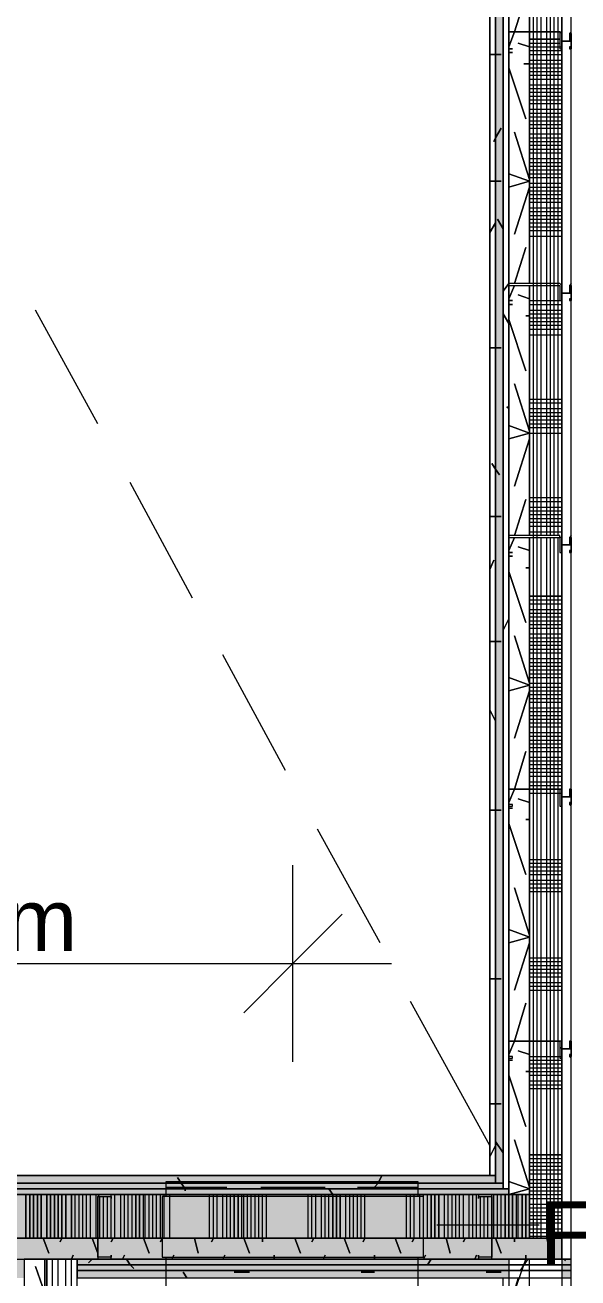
# Model space of a CAD drawing. Header units: metres. Extents: x -2 to 237, y -8 to 52.
# Drawn here: x 33.686 to 35.024, y 25.489 to 28.521 of the extents above; entities that cross this region are included whole.
import ezdxf

# ---------------------------------------------------------------- set-up
doc = ezdxf.new("R2010")
doc.units = ezdxf.units.M
doc.layers.add('HVAC - Ductos', color=5, linetype='Continuous', lineweight=0)
doc.layers.add('PDF3_Text', color=7, linetype='Continuous', lineweight=0)
doc.layers.add('PDF3_Geometry', color=7, linetype='Continuous', lineweight=0, true_color=0xaaaaaa)
doc.layers.add('PDF3_Solid Fills', color=7, linetype='Continuous', lineweight=0, true_color=0xffffff)
doc.styles.add('PDF Helvetica', font='')
doc.styles.get('PDF Helvetica').set_extended_font_data('Helvetica')

msp = doc.modelspace()

# ---------------------------------------------------------------- hatches: boundary and pattern name
at = {"layer": 'PDF3_Solid Fills', "lineweight": 0, "transparency": 33554559}
msp.add_hatch(color=256, dxfattribs=at).paths.add_polyline_path([(34.8339, 33.9408), (34.8247, 33.9362), (34.8247, 25.7182), (34.843, 25.7182), (34.843, 33.9545), (34.8247, 33.9545), (34.8247, 33.9408)])
h = msp.add_hatch(color=256, dxfattribs=at)
h.paths.add_polyline_path([(32.3817, 25.7044), (32.3817, 25.7182), (31.6118, 25.7182), (31.6118, 25.7044)])
h.paths.add_polyline_path([(32.9134, 25.7182), (32.9134, 25.7044), (34.843, 25.7044), (34.843, 25.7182)])
h = msp.add_hatch(color=256, dxfattribs=at)
h.paths.add_polyline_path([(32.3817, 25.7044), (32.3817, 25.7182), (31.6118, 25.7182), (31.6118, 25.7044)])
h.paths.add_polyline_path([(32.9134, 25.7182), (32.9134, 25.7044), (34.843, 25.7044), (34.843, 25.7182)])
h = msp.add_hatch(color=256, dxfattribs=at)
h.paths.add_polyline_path([(32.3817, 25.7182), (32.3817, 25.7366), (31.6301, 25.7366), (31.6301, 25.7182)])
h.paths.add_polyline_path([(32.9134, 25.7366), (32.9134, 25.7182), (34.8247, 25.7182), (34.8247, 25.7366)])
h = msp.add_hatch(color=256, dxfattribs=at)
h.paths.add_polyline_path([(32.3817, 25.7182), (32.3817, 25.7366), (31.6301, 25.7366), (31.6301, 25.7182)])
h.paths.add_polyline_path([(32.9134, 25.7366), (32.9134, 25.7182), (34.8247, 25.7182), (34.8247, 25.7366)])
h = msp.add_hatch(color=256, dxfattribs=at)
h.paths.add_polyline_path([(32.3817, 25.5853), (32.3817, 25.6907), (31.5842, 25.6907), (31.5842, 25.5853)])
h.paths.add_polyline_path([(32.9134, 25.5853), (34.9072, 25.5853), (34.9072, 25.6907), (32.9134, 25.6907)])
h = msp.add_hatch(color=256, dxfattribs=at)
h.paths.add_polyline_path([(32.3817, 25.5853), (32.3817, 25.6907), (31.5842, 25.6907), (31.5842, 25.5853)])
h.paths.add_polyline_path([(32.9134, 25.5853), (34.9072, 25.5853), (34.9072, 25.6907), (32.9134, 25.6907)])
h = msp.add_hatch(color=256, dxfattribs=at)
h.paths.add_polyline_path([(32.3817, 25.6907), (32.3817, 25.7044), (31.598, 25.7044), (31.598, 25.6907)])
h.paths.add_polyline_path([(32.9134, 25.7044), (32.9134, 25.6907), (34.8567, 25.6907), (34.8567, 25.7044)])
h = msp.add_hatch(color=256, dxfattribs=at)
h.paths.add_polyline_path([(32.3817, 25.6907), (32.3817, 25.7044), (31.598, 25.7044), (31.598, 25.6907)])
h.paths.add_polyline_path([(32.9134, 25.7044), (32.9134, 25.6907), (34.8567, 25.6907), (34.8567, 25.7044)])
h = msp.add_hatch(color=256, dxfattribs=at)
h.paths.add_polyline_path([(33.8667, 25.6907), (33.8942, 25.6861), (33.8942, 25.6907)])
h.paths.add_polyline_path([(33.8942, 25.5394), (33.8667, 25.5394), (33.8942, 25.5348)])
h = msp.add_hatch(color=256, dxfattribs=at)
h.paths.add_polyline_path([(34.8155, 25.6861), (34.8155, 25.6907), (34.7834, 25.6907)])
h.paths.add_polyline_path([(34.8155, 25.5348), (34.8155, 25.5394), (34.7834, 25.5394)])
h = msp.add_hatch(color=256, dxfattribs=at)
h.paths.add_polyline_path([(31.5343, 25.5349), (31.5796, 25.5394), (31.5842, 25.5394), (32.3731, 25.5349), (32.3817, 25.5349), (32.3817, 25.5853), (31.5338, 25.5853), (31.5338, 25.5349)])
h.paths.add_polyline_path([(32.9134, 25.5853), (32.9134, 25.5349), (34.9851, 25.5349), (34.9851, 25.5853)])
h = msp.add_hatch(color=256, dxfattribs=at)
h.paths.add_polyline_path([(32.3817, 25.5349), (32.3817, 25.5853), (31.5338, 25.5853), (31.5338, 25.5349)])
h.paths.add_polyline_path([(32.9134, 25.5853), (32.9134, 25.5349), (34.9851, 25.5349), (34.9851, 25.5853)])
h = msp.add_hatch(color=256, dxfattribs=at)
h.paths.add_polyline_path([(32.3817, 25.5211), (32.3817, 25.5348), (31.4926, 25.5348), (31.4926, 25.5211)])
h.paths.add_polyline_path([(34.9851, 25.5348), (34.9851, 25.5211), (35.008, 25.5211), (35.008, 25.5348)])
h.paths.add_polyline_path([(33.8118, 25.5348), (33.8118, 25.5211), (34.8567, 25.5211), (34.8567, 25.5348)])
h.paths.add_polyline_path([(32.9134, 25.5348), (32.9134, 25.5211), (33.6834, 25.5211), (33.6834, 25.5348)])
h = msp.add_hatch(color=256, dxfattribs=at)
h.paths.add_polyline_path([(32.3817, 25.5074), (32.3817, 25.5211), (31.4926, 25.5211), (31.4926, 25.5074)])
h.paths.add_polyline_path([(35.008, 25.5074), (35.008, 25.5211), (34.9851, 25.5211), (34.9851, 25.5074)])
h.paths.add_polyline_path([(34.8567, 25.5074), (34.8567, 25.5211), (33.8118, 25.5211), (33.8118, 25.5074)])
h.paths.add_polyline_path([(33.6834, 25.5074), (33.6834, 25.5211), (32.9134, 25.5211), (32.9134, 25.5074)])
h = msp.add_hatch(color=256, dxfattribs=at)
h.paths.add_polyline_path([(32.3817, 25.489), (32.3817, 25.5074), (31.4926, 25.5074), (31.4926, 25.489)])
h.paths.add_polyline_path([(34.9851, 25.5074), (34.9851, 25.489), (35.008, 25.489), (35.008, 25.5074)])
h.paths.add_polyline_path([(33.8118, 25.5074), (33.8118, 25.489), (34.8567, 25.489), (34.8567, 25.5074)])
h.paths.add_polyline_path([(32.9134, 25.5074), (32.9134, 25.489), (33.6834, 25.489), (33.6834, 25.5074)])

# ---------------------------------------------------------------- linework, layer by layer
at = {"layer": 'HVAC - Ductos', "lineweight": 0}
for points in [[(34.3343, 26.0116), (34.3343, 26.2498), (34.3343, 26.4882)], [(34.4534, 26.369), (34.3343, 26.2498), (34.2151, 26.1307)], [(32.4092, 26.2498), (34.5726, 26.2498)], [(34.6368, 25.6907), (34.0272, 25.6907), (34.0272, 25.7228), (34.6368, 25.7228), (34.6368, 25.6907), (34.6368, 25.6861), (34.0272, 25.6861), (34.0272, 25.6907)], [(34.0272, 25.709), (34.1739, 25.709)], [(34.2563, 25.709), (34.4121, 25.709)], [(34.4901, 25.709), (34.6368, 25.709)], [(34.6826, 25.6174), (34.9301, 25.6174)]]:
    msp.add_lwpolyline(points, dxfattribs=at)
for points in [[(34.018, 25.5394), (34.6505, 25.5394), (34.6505, 25.6861), (34.018, 25.6861)], [(34.6368, 25.5394), (34.6368, 25.3424), (34.0272, 25.3424), (34.0272, 25.5394)]]:
    msp.add_lwpolyline(points, close=True, dxfattribs=at)
at = {"layer": 'PDF3_Geometry', "lineweight": 0}
for points in [[(35.0264, 24.1736), (35.008, 24.1736), (35.008, 25.489), (35.008, 25.5348), (35.008, 25.7366), (35.008, 33.9362), (35.008, 34.0004), (35.008, 34.1379), (35.008, 34.1516), (35.008, 34.005), (35.0264, 34.005)], [(34.9072, 24.2698), (34.9072, 24.8794), (34.9072, 25.489), (34.9072, 25.5348), (34.9851, 25.5348), (35.008, 25.5348), (34.9851, 25.5348), (34.9851, 25.5853), (34.9851, 25.7366), (34.9851, 33.9362), (34.9851, 34.0371), (34.9851, 34.1379), (35.008, 34.1379), (34.9851, 34.1379), (31.4284, 34.1379), (31.4284, 34.0371), (31.4284, 33.9362), (31.4284, 25.5348)], [(34.8567, 33.9866), (34.8567, 25.6907), (34.9072, 25.6907), (34.9072, 26.062), (34.9072, 26.6716), (34.9072, 27.2812), (34.9072, 26.6716), (34.9072, 26.062), (34.9072, 25.5853), (34.9851, 25.5853), (34.9851, 34.0371)], [(33.4588, 25.5853), (32.9134, 25.5853), (32.9134, 25.6907), (34.8567, 25.6907), (34.9072, 25.6907), (34.8567, 25.6907), (34.8567, 25.7044), (34.8567, 25.7366), (34.8567, 33.9362), (34.8567, 33.9683), (34.8567, 33.9866), (34.3939, 33.9866)], [(34.843, 33.9362), (34.843, 25.7366), (34.843, 25.7182), (34.843, 25.7044), (32.9134, 25.7044), (32.9134, 25.6907), (32.3817, 25.6907), (32.3817, 25.7044), (32.9134, 25.7044), (32.9134, 25.7182), (32.3817, 25.7182), (31.6301, 25.7182), (31.6118, 25.7182), (31.6118, 33.9362)], [(32.9134, 25.5348), (32.9134, 25.5211), (32.9134, 25.5074), (32.9134, 25.489), (32.9134, 25.7366), (34.8109, 25.7366), (34.8109, 33.9362), (34.8109, 33.9408), (31.6301, 33.9408), (31.6301, 33.9362), (31.6301, 25.7366), (32.3817, 25.7366)], [(34.8109, 33.9362), (34.8109, 25.7366), (32.9134, 25.7366), (32.9134, 25.489), (33.6514, 25.489), (33.6514, 24.1736), (33.6514, 23.9902), (37.6664, 23.9902)], [(34.8247, 33.9362), (34.8247, 25.7366), (34.8247, 25.7182), (32.9134, 25.7182), (32.9134, 25.7366)], [(34.8109, 33.9362), (34.8109, 25.7366), (34.8109, 33.9362)], [(34.9072, 27.8953), (34.9072, 28.5049), (34.9072, 29.1145)], [(34.9072, 29.1145), (34.9072, 28.5049), (34.9072, 27.8953), (34.9072, 28.5049), (34.9072, 29.1145)], [(34.9072, 27.2857), (34.9072, 27.8907)], [(33.8621, 27.5562), (33.7109, 27.8312)], [(34.0914, 27.1344), (33.9401, 27.414)], [(34.9072, 27.2812), (34.9072, 26.6716), (34.9072, 26.062), (34.9072, 25.7366), (34.9072, 25.6907), (34.9072, 25.5853), (34.9851, 25.5853), (34.9072, 25.5853), (34.8155, 25.5853), (33.8621, 25.5853), (33.4634, 25.5853), (33.8621, 25.5853), (34.8155, 25.5853), (34.9072, 25.5853), (34.9072, 25.6907), (32.9134, 25.6907)], [(34.3159, 26.7174), (34.1647, 26.997)], [(34.9805, 26.6716), (34.9851, 26.6716)], [(34.5451, 26.3003), (34.3939, 26.5753)], [(34.8109, 25.8098), (34.6184, 26.1582)], [(34.9805, 26.0436), (34.9851, 26.0482)], [(34.8567, 26.039), (34.8567, 26.0436)], [(32.9134, 25.7366), (34.8109, 25.7366), (32.9134, 25.7366)], [(32.3817, 25.5348), (32.3817, 25.5853), (32.9134, 25.5853), (33.4588, 25.5853), (32.9134, 25.5853), (32.9134, 25.5348), (34.9851, 25.5348), (34.9851, 25.5853), (34.8155, 25.5853), (33.8621, 25.5853), (33.4634, 25.5853)], [(38.0239, 24.1506), (35.0264, 24.1506), (33.6514, 24.1506), (33.6834, 24.1506), (33.7338, 24.1506), (33.7338, 24.1736), (33.7338, 24.2836), (33.7338, 24.8932), (33.7338, 25.489), (33.7338, 25.5348), (33.8118, 25.5348), (34.8567, 25.5348), (34.8567, 25.5211), (34.8567, 25.5074), (34.8567, 25.489), (34.8567, 24.1736), (34.843, 24.1736), (34.843, 25.489)], [(33.7338, 25.5348), (33.8118, 25.5348), (33.8118, 25.5211), (33.8118, 25.5074), (33.8118, 25.489), (33.8347, 25.489), (34.8247, 25.489)], [(34.9072, 25.5348), (34.9851, 25.5348), (34.9851, 25.5211)], [(34.8567, 25.5211), (33.8118, 25.5211)], [(34.8567, 25.5074), (33.8118, 25.5074)], [(35.008, 25.5211), (34.9851, 25.5211), (34.9851, 25.5074), (35.008, 25.5074)], [(34.9851, 25.5074), (34.9851, 25.489), (34.9851, 24.1736), (34.9851, 24.1506), (35.0264, 24.1506), (38.0239, 24.1506), (35.0264, 24.1506), (34.9851, 24.1506), (34.9851, 24.1736), (35.0264, 24.1736)]]:
    msp.add_lwpolyline(points, dxfattribs=at)
at = {"layer": 'PDF3_Geometry', "color": 254, "lineweight": 0, "true_color": 0xd4d4d4}
for points in [[(34.9164, 25.5853), (34.9164, 26.3828), (34.9164, 34.0371), (34.9164, 34.1379)], [(34.9255, 25.5853), (34.9255, 26.3828), (34.9255, 34.0371), (34.9255, 34.1379)], [(34.9347, 27.2857), (34.9347, 27.8953), (34.9347, 28.5049), (34.9347, 29.1145), (34.9347, 29.7241), (34.9347, 30.3337), (34.9347, 30.9433), (34.9347, 31.5529), (34.9347, 32.1624), (34.9347, 32.772), (34.9347, 33.3816), (34.9347, 34.0371), (34.9347, 34.1379)], [(34.9484, 27.2857), (34.9484, 27.8953), (34.9484, 28.5049), (34.9484, 29.1145), (34.9484, 29.7241), (34.9484, 30.3337), (34.9484, 30.9433), (34.9484, 31.5529), (34.9484, 32.1624), (34.9484, 32.772), (34.9484, 33.3816), (34.9484, 34.0371), (34.9484, 34.1379)], [(34.9576, 27.2857), (34.9576, 27.8953), (34.9576, 28.5049), (34.9576, 29.1145), (34.9576, 29.7241), (34.9576, 30.3337), (34.9576, 30.9433), (34.9576, 31.5529), (34.9576, 32.1624), (34.9576, 32.772), (34.9576, 33.3816), (34.9576, 34.0371), (34.9576, 34.1379)], [(34.9667, 27.2857), (34.9667, 27.8953), (34.9667, 28.5049), (34.9667, 29.1145), (34.9667, 29.7241), (34.9667, 30.3337), (34.9667, 30.9433), (34.9667, 31.5529), (34.9667, 32.1624), (34.9667, 32.772), (34.9667, 33.3816), (34.9667, 34.0371), (34.9667, 34.1379)], [(34.9759, 27.2857), (34.9759, 27.8953), (34.9759, 28.5049), (34.9759, 29.1145), (34.9759, 29.7241), (34.9759, 30.3337), (34.9759, 30.9433), (34.9759, 31.5529), (34.9759, 32.1624), (34.9759, 32.772), (34.9759, 33.3816), (34.9759, 34.0371), (34.9759, 34.1379)], [(34.9072, 28.4774), (34.9805, 28.4774)], [(34.9072, 28.4682), (34.9851, 28.4682)], [(34.9072, 28.459), (34.9851, 28.459)], [(34.9072, 28.4499), (34.9851, 28.4499)], [(34.9072, 28.4362), (34.9851, 28.4362)], [(34.9072, 28.427), (34.9851, 28.427)], [(34.9072, 28.4178), (34.9851, 28.4178)], [(34.9072, 28.4086), (34.9851, 28.4086)], [(34.9072, 28.3995), (34.9851, 28.3995)], [(34.9072, 28.3903), (34.9851, 28.3903)], [(34.9072, 28.3766), (34.9851, 28.3766)], [(34.9072, 28.3674), (34.9851, 28.3674)], [(34.9072, 28.3582), (34.9851, 28.3582)], [(34.9072, 28.349), (34.9851, 28.349)], [(34.9072, 28.3399), (34.9851, 28.3399)], [(34.9072, 28.3308), (34.9851, 28.3308)], [(34.9072, 28.317), (34.9851, 28.317)], [(34.9072, 28.3078), (34.9851, 28.3078)], [(34.9072, 28.2986), (34.9851, 28.2986)], [(34.9072, 28.2895), (34.9851, 28.2895)], [(34.9072, 28.2803), (34.9851, 28.2803)], [(34.9072, 28.2711), (34.9851, 28.2711)], [(34.9072, 28.2574), (34.9851, 28.2574)], [(34.9072, 28.2482), (34.9851, 28.2482)], [(34.9072, 28.239), (34.9851, 28.239)], [(34.9072, 28.2299), (34.9851, 28.2299)], [(34.9072, 28.2208), (34.9851, 28.2208)], [(34.9072, 28.2116), (34.9851, 28.2116)], [(34.9072, 28.1978), (34.9851, 28.1978)], [(34.9072, 28.1886), (34.9851, 28.1886)], [(34.9072, 28.1795), (34.9851, 28.1795)], [(34.9072, 28.1703), (34.9851, 28.1703)], [(34.9072, 28.1612), (34.9851, 28.1612)], [(34.9072, 28.152), (34.9851, 28.152)], [(34.9072, 28.1382), (34.9851, 28.1382)], [(34.9072, 28.129), (34.9851, 28.129)], [(34.9072, 28.1199), (34.9851, 28.1199)], [(34.9072, 28.1108), (34.9851, 28.1108)], [(34.9072, 28.1016), (34.9851, 28.1016)], [(34.9072, 28.0924), (34.9851, 28.0924)], [(34.9072, 28.0786), (34.9851, 28.0786)], [(34.9072, 28.0695), (34.9851, 28.0695)], [(34.9072, 28.0603), (34.9851, 28.0603)], [(34.9072, 28.0512), (34.9851, 28.0512)], [(34.9072, 28.042), (34.9851, 28.042)], [(34.9072, 28.0328), (34.9851, 28.0328)], [(34.9072, 28.0236), (34.9851, 28.0236)], [(34.9072, 28.0099), (34.9851, 28.0099)], [(34.9072, 27.854), (34.9851, 27.854)], [(34.9072, 27.8449), (34.9851, 27.8449)], [(34.9072, 27.8312), (34.9851, 27.8312)], [(34.9072, 27.822), (34.9851, 27.822)], [(34.9072, 27.8128), (34.9851, 27.8128)], [(34.9072, 27.8036), (34.9851, 27.8036)], [(34.9072, 27.7945), (34.9851, 27.7945)], [(34.9072, 27.7853), (34.9851, 27.7853)], [(34.9072, 27.7716), (34.9851, 27.7716)], [(34.9072, 27.6157), (34.9851, 27.6157)], [(34.9072, 27.6066), (34.9851, 27.6066)], [(34.9072, 27.5928), (34.9851, 27.5928)], [(34.9072, 27.5836), (34.9851, 27.5836)], [(34.9072, 27.5745), (34.9851, 27.5745)], [(34.9072, 27.5653), (34.9851, 27.5653)], [(34.9072, 27.5562), (34.9851, 27.5562)], [(34.9072, 27.547), (34.9851, 27.547)], [(34.9072, 27.5332), (34.9851, 27.5332)], [(34.9072, 27.3774), (34.9851, 27.3774)], [(34.9072, 27.3682), (34.9851, 27.3682)], [(34.9072, 27.3544), (34.9851, 27.3544)], [(34.9072, 27.3453), (34.9851, 27.3453)], [(34.9072, 27.3362), (34.9851, 27.3362)], [(34.9072, 27.327), (34.9851, 27.327)], [(34.9072, 27.3178), (34.9851, 27.3178)], [(34.9072, 27.3086), (34.9851, 27.3086)], [(34.9072, 27.2949), (34.9851, 27.2949)], [(34.9347, 25.5853), (34.9347, 26.062), (34.9347, 26.3828), (34.9347, 26.6716), (34.9347, 27.2812)], [(34.9484, 25.5853), (34.9484, 26.062), (34.9484, 26.3828), (34.9484, 26.6716), (34.9484, 27.2812)], [(34.9576, 25.5853), (34.9576, 26.062), (34.9576, 26.3828), (34.9576, 26.6716), (34.9576, 27.2812)], [(34.9667, 25.5853), (34.9667, 26.062), (34.9667, 26.3828), (34.9667, 26.6716), (34.9667, 27.2812)], [(34.9759, 25.5853), (34.9759, 26.062), (34.9759, 26.3828), (34.9759, 26.6716), (34.9759, 27.2812)], [(34.9072, 27.1299), (34.9851, 27.1299)], [(34.9072, 27.1207), (34.9851, 27.1207)], [(34.9072, 27.107), (34.9851, 27.107)], [(34.9072, 27.0978), (34.9851, 27.0978)], [(34.9072, 27.0886), (34.9851, 27.0886)], [(34.9072, 27.0794), (34.9851, 27.0794)], [(34.9072, 27.0703), (34.9851, 27.0703)], [(34.9072, 27.0612), (34.9851, 27.0612)], [(34.9072, 27.0474), (34.9851, 27.0474)], [(34.9072, 27.0382), (34.9851, 27.0382)], [(34.9072, 27.029), (34.9851, 27.029)], [(34.9072, 27.0199), (34.9851, 27.0199)], [(34.9072, 27.0107), (34.9851, 27.0107)], [(34.9072, 27.0016), (34.9851, 27.0016)], [(34.9072, 26.9878), (34.9851, 26.9878)], [(34.9072, 26.9786), (34.9851, 26.9786)], [(34.9072, 26.9694), (34.9851, 26.9694)], [(34.9072, 26.9603), (34.9851, 26.9603)], [(34.9072, 26.9512), (34.9851, 26.9512)], [(34.9072, 26.942), (34.9851, 26.942)], [(34.9072, 26.9282), (34.9851, 26.9282)], [(34.9072, 26.919), (34.9851, 26.919)], [(34.9072, 26.9099), (34.9851, 26.9099)], [(34.9072, 26.9007), (34.9851, 26.9007)], [(34.9072, 26.8916), (34.9851, 26.8916)], [(34.9072, 26.8824), (34.9851, 26.8824)], [(34.9072, 26.8686), (34.9851, 26.8686)], [(34.9072, 26.8594), (34.9851, 26.8594)], [(34.9072, 26.8503), (34.9851, 26.8503)], [(34.9072, 26.8412), (34.9851, 26.8412)], [(34.9072, 26.832), (34.9851, 26.832)], [(34.9072, 26.8228), (34.9851, 26.8228)], [(34.9072, 26.809), (34.9851, 26.809)], [(34.9072, 26.7999), (34.9851, 26.7999)], [(34.9072, 26.7907), (34.9851, 26.7907)], [(34.9072, 26.7816), (34.9851, 26.7816)], [(34.9072, 26.7724), (34.9851, 26.7724)], [(34.9072, 26.7632), (34.9851, 26.7632)], [(34.9072, 26.7494), (34.9851, 26.7494)], [(34.9072, 26.7403), (34.9851, 26.7403)], [(34.9072, 26.7312), (34.9851, 26.7312)], [(34.9072, 26.722), (34.9851, 26.722)], [(34.9072, 26.7128), (34.9851, 26.7128)], [(34.9072, 26.7036), (34.9851, 26.7036)], [(34.9072, 26.6899), (34.9851, 26.6899)], [(34.9072, 26.6807), (34.9851, 26.6807)], [(34.9072, 26.6716), (34.9851, 26.6716)], [(34.9072, 26.6624), (34.9851, 26.6624)], [(34.9072, 26.502), (34.9851, 26.502)], [(34.9072, 26.4928), (34.9851, 26.4928)], [(34.9072, 26.4836), (34.9851, 26.4836)], [(34.9072, 26.4744), (34.9851, 26.4744)], [(34.9072, 26.4653), (34.9851, 26.4653)], [(34.9072, 26.4516), (34.9851, 26.4516)], [(34.9072, 26.4424), (34.9851, 26.4424)], [(34.9072, 26.4332), (34.9851, 26.4332)], [(34.9072, 26.424), (34.9851, 26.424)], [(34.9072, 26.2636), (34.9851, 26.2636)], [(34.9072, 26.2544), (34.9851, 26.2544)], [(34.9072, 26.2453), (34.9851, 26.2453)], [(34.9072, 26.2361), (34.9851, 26.2361)], [(34.9072, 26.227), (34.9851, 26.227)], [(34.9072, 26.2178), (34.9851, 26.2178)], [(34.9072, 26.204), (34.9851, 26.204)], [(34.9072, 26.1948), (34.9851, 26.1948)], [(34.9072, 26.1857), (34.9851, 26.1857)], [(34.9072, 26.0253), (34.9851, 26.0253)], [(34.9072, 26.0161), (34.9851, 26.0161)], [(34.9072, 26.007), (34.9851, 26.007)], [(34.9072, 25.9978), (34.9851, 25.9978)], [(34.9072, 25.9886), (34.9851, 25.9886)], [(34.9072, 25.9794), (34.9851, 25.9794)], [(34.9072, 25.9657), (34.9851, 25.9657)], [(34.9072, 25.9566), (34.9851, 25.9566)], [(34.9072, 25.9474), (34.9851, 25.9474)], [(34.9072, 25.7778), (34.9851, 25.7778)], [(34.9072, 25.7686), (34.9851, 25.7686)], [(34.9072, 25.7594), (34.9851, 25.7594)], [(34.9072, 25.7503), (34.9851, 25.7503)], [(34.9072, 25.7411), (34.9851, 25.7411)], [(34.9072, 25.7274), (34.9851, 25.7274)], [(34.9072, 25.7182), (34.9851, 25.7182)], [(33.8072, 25.5853), (33.8072, 25.6907)], [(33.8164, 25.5853), (33.8164, 25.6907)], [(33.8255, 25.5853), (33.8255, 25.6907)], [(33.8347, 25.5853), (33.8347, 25.6907)], [(33.8438, 25.5853), (33.8438, 25.6907)], [(33.8576, 25.5853), (33.8576, 25.6907)], [(33.8667, 25.5853), (33.8667, 25.6861)], [(33.8759, 25.5853), (33.8759, 25.6861)], [(33.8851, 25.5853), (33.8851, 25.6861)], [(33.8943, 25.5853), (33.8943, 25.6907)], [(33.9034, 25.5853), (33.9034, 25.6907)], [(33.9172, 25.5853), (33.9172, 25.6907)], [(33.9264, 25.5853), (33.9264, 25.6907)], [(33.9355, 25.5853), (33.9355, 25.6907)], [(33.9447, 25.5853), (33.9447, 25.6907)], [(33.9722, 25.5853), (33.9722, 25.6907)], [(33.9768, 25.5853), (33.9768, 25.6907)], [(33.9859, 25.5853), (33.9859, 25.6907)], [(33.9951, 25.5853), (33.9951, 25.6907)], [(34.0043, 25.5853), (34.0043, 25.6907)], [(34.0134, 25.5853), (34.0134, 25.6907)], [(34.0226, 25.5853), (34.0226, 25.6907)], [(34.0363, 25.5853), (34.0363, 25.6907)], [(34.1326, 25.5853), (34.1326, 25.6907)], [(34.1417, 25.5853), (34.1417, 25.6907)], [(34.1509, 25.5853), (34.1509, 25.6907)], [(34.1647, 25.5853), (34.1647, 25.6907)], [(34.1739, 25.5853), (34.1739, 25.6907)], [(34.183, 25.5853), (34.183, 25.6907)], [(34.2105, 25.5853), (34.2105, 25.6907)], [(34.2151, 25.5853), (34.2151, 25.6907)], [(34.2243, 25.5853), (34.2243, 25.6907)], [(34.2334, 25.5853), (34.2334, 25.6907)], [(34.2426, 25.5853), (34.2426, 25.6907)], [(34.2518, 25.5853), (34.2518, 25.6907)], [(34.2609, 25.5853), (34.2609, 25.6907)], [(34.2701, 25.5853), (34.2701, 25.6907)], [(34.371, 25.5853), (34.371, 25.6907)], [(34.3801, 25.5853), (34.3801, 25.6907)], [(34.3893, 25.5853), (34.3893, 25.6907)], [(34.403, 25.5853), (34.403, 25.6907)], [(34.4121, 25.5853), (34.4121, 25.6907)], [(34.4213, 25.5853), (34.4213, 25.6907)], [(34.4626, 25.5853), (34.4626, 25.6907)], [(34.4718, 25.5853), (34.4718, 25.6907)], [(34.4809, 25.5853), (34.4809, 25.6907)], [(34.4901, 25.5853), (34.4901, 25.6907)], [(34.4993, 25.5853), (34.4993, 25.6907)], [(34.5084, 25.5853), (34.5084, 25.6907)], [(34.6093, 25.5853), (34.6093, 25.6907)], [(34.6184, 25.5853), (34.6184, 25.6907)], [(34.6276, 25.5853), (34.6276, 25.6907)], [(34.6414, 25.5853), (34.6414, 25.6907)], [(34.6505, 25.5853), (34.6505, 25.6907)], [(34.6597, 25.5853), (34.6597, 25.6907)], [(34.6689, 25.5853), (34.6689, 25.6907)], [(34.7009, 25.5853), (34.7009, 25.6907)], [(34.7101, 25.5853), (34.7101, 25.6907)], [(34.7193, 25.5853), (34.7193, 25.6907)], [(34.7284, 25.5853), (34.7284, 25.6907)], [(34.7376, 25.5853), (34.7376, 25.6907)], [(34.7468, 25.5853), (34.7468, 25.6907)], [(34.7605, 25.5853), (34.7605, 25.6907)], [(34.7697, 25.5853), (34.7697, 25.6907)], [(34.7789, 25.5853), (34.7789, 25.6907)], [(34.788, 25.5853), (34.788, 25.6861)], [(34.7972, 25.5853), (34.7972, 25.6861)], [(34.8063, 25.5853), (34.8063, 25.6861)], [(34.8201, 25.5853), (34.8201, 25.6907)], [(34.8293, 25.5853), (34.8293, 25.6907)], [(34.8384, 25.5853), (34.8384, 25.6907)], [(34.8476, 25.5853), (34.8476, 25.6907)], [(34.8751, 25.5853), (34.8751, 25.6907)], [(34.8797, 25.5853), (34.8797, 25.6907)], [(34.9072, 25.709), (34.9851, 25.709)], [(34.9072, 25.6998), (34.9851, 25.6998)], [(34.9072, 25.5853), (34.9072, 25.6907), (34.9851, 25.6907)], [(34.9072, 25.6816), (34.9851, 25.6816)], [(34.9072, 25.6678), (34.9851, 25.6678)], [(34.9072, 25.6586), (34.9851, 25.6586)], [(34.9072, 25.6494), (34.9851, 25.6494)], [(34.9072, 25.6403), (34.9851, 25.6403)], [(34.9072, 25.6311), (34.9851, 25.6311)], [(34.9072, 25.622), (34.9851, 25.622)], [(34.9072, 25.6082), (34.9851, 25.6082)], [(34.9072, 25.599), (34.9851, 25.599)], [(34.9072, 25.5898), (34.9851, 25.5898)]]:
    msp.add_lwpolyline(points, dxfattribs=at)
at = {"layer": 'PDF3_Geometry', "lineweight": 0}
for points in [[(35.008, 25.5348), (35.008, 34.0004), (35.008, 34.1379), (34.9851, 34.1379), (34.9851, 25.5348)], [(34.843, 33.9683), (34.843, 25.7044), (34.8567, 25.7044), (34.8567, 33.9683)], [(34.8109, 33.9408), (34.8109, 25.7366), (34.8247, 25.7366), (34.8247, 33.9408)], [(34.8247, 33.9545), (34.8247, 25.7182), (34.843, 25.7182), (34.843, 33.9545)], [(34.9851, 28.4636), (34.9851, 28.482), (35.0034, 28.482), (35.008, 28.482), (35.008, 28.4866), (35.008, 28.5004), (35.008, 28.4636), (35.008, 28.4682), (35.0034, 28.4682), (35.0034, 28.4636), (35.008, 28.4636), (35.008, 28.5004), (35.008, 28.5049), (35.0034, 28.5004), (35.0034, 28.4866), (35.0034, 28.482), (34.9851, 28.482), (34.9851, 28.5004), (34.9805, 28.5049), (34.8567, 28.5049), (34.8567, 28.5004), (34.8567, 28.4636), (34.8659, 28.4636), (34.8567, 28.4636), (34.8567, 28.5004), (34.8567, 28.5049), (34.9805, 28.5049), (34.9805, 28.5004), (34.9805, 28.4636)], [(34.9851, 27.854), (34.9851, 27.8724), (35.0034, 27.8724), (35.008, 27.8724), (35.008, 27.8907), (35.008, 27.854), (35.008, 27.8586), (35.0034, 27.8586), (35.0034, 27.854), (35.008, 27.854), (35.008, 27.8907), (35.008, 27.8953), (35.0034, 27.8907), (35.0034, 27.8724), (34.9851, 27.8724), (34.9851, 27.8907), (34.9805, 27.8953), (34.8567, 27.8953), (34.8567, 27.8907), (34.8567, 27.854), (34.8659, 27.854), (34.8567, 27.854), (34.8567, 27.8907), (34.9805, 27.8907), (34.9805, 27.854)], [(34.9072, 27.2857), (34.9072, 27.8907)], [(34.9851, 27.2444), (34.9851, 27.2628), (35.0034, 27.2628), (35.008, 27.2628), (35.008, 27.2812), (35.008, 27.2444), (35.008, 27.249), (35.0034, 27.249), (35.0034, 27.2444), (35.008, 27.2444), (35.008, 27.2812), (35.008, 27.2857), (35.0034, 27.2812), (35.0034, 27.2628), (34.9851, 27.2628), (34.9851, 27.2812), (34.9805, 27.2812), (34.9805, 27.2857), (34.8567, 27.2857), (34.8567, 27.2812), (34.8567, 27.2444), (34.8659, 27.2444), (34.8567, 27.2444), (34.8567, 27.2812), (34.9805, 27.2812), (34.9805, 27.2444)], [(34.9851, 26.6303), (34.9851, 26.6532), (35.0034, 26.6532), (35.008, 26.6532), (35.008, 26.6716), (35.008, 26.6349), (35.008, 26.6394), (35.0034, 26.6394), (35.0034, 26.6349), (35.008, 26.6303), (35.008, 26.6349), (35.008, 26.6716), (35.0034, 26.6716), (35.0034, 26.6532), (34.9851, 26.6532), (34.9851, 26.6716), (34.9805, 26.6716), (34.8567, 26.6716), (34.8567, 26.6349), (34.8567, 26.6303), (34.8659, 26.6303), (34.8659, 26.6349), (34.8567, 26.6349), (34.8567, 26.6716), (34.9805, 26.6716), (34.9805, 26.6303)], [(34.9851, 26.0207), (34.9851, 26.0436), (35.0034, 26.0436), (35.008, 26.0436), (35.008, 26.062), (35.008, 26.0253), (35.008, 26.0299), (35.0034, 26.0299), (35.0034, 26.0253), (35.008, 26.0207), (35.008, 26.0253), (35.008, 26.062), (35.0034, 26.062), (35.0034, 26.0436), (34.9851, 26.0436), (34.9851, 26.062), (34.9805, 26.062), (34.8567, 26.062), (34.8567, 26.0253), (34.8567, 26.0207), (34.8659, 26.0207), (34.8659, 26.0253), (34.8567, 26.0253), (34.8567, 26.062), (34.9805, 26.062), (34.9805, 26.0207)], [(32.9134, 25.7366), (32.9134, 25.7182), (34.8247, 25.7182), (34.8247, 25.7366)], [(32.9134, 25.7182), (32.9134, 25.7044), (34.843, 25.7044), (34.843, 25.7182)], [(32.9134, 25.7044), (32.9134, 25.6907), (34.8567, 25.6907), (34.8567, 25.7044)], [(33.8943, 25.6907), (33.8667, 25.6907), (33.8621, 25.6861), (33.8621, 25.5394), (33.8621, 25.5348), (33.8667, 25.5348), (33.8943, 25.5348), (33.8943, 25.544), (33.8943, 25.5394), (33.8667, 25.5394), (33.8621, 25.5394), (33.8621, 25.6861), (33.8667, 25.6861), (33.8943, 25.6861), (33.8943, 25.6816)], [(34.7834, 25.5348), (34.8155, 25.5348), (34.8155, 25.5394), (34.8155, 25.6861), (34.8155, 25.6907), (34.7834, 25.6907), (34.7834, 25.6816), (34.7834, 25.6861), (34.8155, 25.6861), (34.8155, 25.5394), (34.7834, 25.5394), (34.7834, 25.544)], [(33.6834, 25.5348), (33.6834, 24.1506), (33.7338, 24.1506), (33.7338, 24.2836), (33.7338, 24.8932), (33.7338, 25.5348)], [(33.8118, 24.1506), (33.8118, 25.5348), (33.7338, 25.5348), (33.7338, 24.8932), (33.7338, 24.2836), (33.7338, 24.1506)], [(35.008, 25.5211), (35.008, 25.5348), (33.8118, 25.5348), (33.8118, 25.5211)], [(35.008, 25.5074), (35.008, 25.5211), (33.8118, 25.5211), (33.8118, 25.5074)], [(35.008, 25.489), (35.008, 25.5074), (33.8118, 25.5074), (33.8118, 25.489)]]:
    msp.add_lwpolyline(points, close=True, dxfattribs=at)
at = {"layer": 'PDF3_Geometry', "color": 254, "lineweight": 0, "true_color": 0xdddddd}
for points in [[(34.898, 28.592), (34.8705, 28.5049), (34.8567, 28.4682), (34.8705, 28.5049)], [(34.8797, 28.4774), (34.9072, 28.4682)], [(34.8659, 28.4545), (34.8567, 28.4545)], [(34.8567, 28.4178), (34.898, 28.294)], [(34.9072, 28.427), (34.8934, 28.427)], [(34.8705, 28.262), (34.9072, 28.1474)], [(34.9072, 28.1428), (34.8567, 28.129), (34.9072, 28.1428), (34.8567, 28.1612)], [(34.9072, 28.129), (34.8705, 28.0145)], [(34.898, 27.9824), (34.8705, 27.8953)], [(34.8705, 27.8907), (34.8567, 27.8586)], [(34.8797, 27.8678), (34.9072, 27.8586)], [(34.8659, 27.8449), (34.8567, 27.8449)], [(34.8567, 27.8082), (34.898, 27.6845)], [(34.9072, 27.8174), (34.898, 27.8174)], [(34.8705, 27.6524), (34.9072, 27.5378)], [(34.9072, 27.5332), (34.8567, 27.5195), (34.9072, 27.5332), (34.8567, 27.5516)], [(34.9072, 27.5195), (34.8705, 27.4049)], [(34.898, 27.3728), (34.8705, 27.2857)], [(34.8705, 27.2812), (34.8567, 27.249)], [(34.8797, 27.2582), (34.9072, 27.249)], [(34.8659, 27.2353), (34.8567, 27.2353)], [(34.8567, 27.1986), (34.898, 27.0749)], [(34.9072, 27.2078), (34.898, 27.2078)], [(34.8705, 27.0428), (34.9072, 26.9282)], [(34.9072, 26.9236), (34.8567, 26.9099), (34.9072, 26.9236), (34.8567, 26.942)], [(34.9072, 26.9099), (34.8705, 26.7953)], [(34.898, 26.7632), (34.8705, 26.6716), (34.8567, 26.6394), (34.8705, 26.6716)], [(34.8659, 26.6257), (34.8567, 26.6257)], [(34.8797, 26.6486), (34.9072, 26.6394)], [(34.9072, 26.5982), (34.898, 26.5982)], [(34.8567, 26.589), (34.898, 26.4653)], [(34.8705, 26.4332), (34.9072, 26.3186)], [(34.9072, 26.314), (34.8567, 26.3003), (34.9072, 26.314), (34.8567, 26.3324)], [(34.9072, 26.3003), (34.8705, 26.1857)], [(34.898, 26.1536), (34.8705, 26.062), (34.8567, 26.0299), (34.8705, 26.062)], [(34.8659, 26.0161), (34.8567, 26.0161)], [(34.8797, 26.039), (34.9072, 26.0299)], [(34.9072, 25.9886), (34.898, 25.9886)], [(34.8567, 25.9794), (34.898, 25.8557)], [(34.8705, 25.8236), (34.9072, 25.709)], [(34.9072, 25.7044), (34.8567, 25.6907), (34.9072, 25.7044), (34.8567, 25.7228)], [(33.7293, 25.5853), (33.743, 25.5486)], [(33.7751, 25.5853), (33.7705, 25.5761)], [(33.8484, 25.5853), (33.8621, 25.5486)], [(33.8988, 25.5853), (33.8943, 25.5761)], [(33.9722, 25.5853), (33.9859, 25.5486)], [(34.018, 25.5853), (34.0134, 25.5761)], [(34.096, 25.5853), (34.1051, 25.5486)], [(34.1417, 25.5853), (34.1371, 25.5761)], [(34.2151, 25.5853), (34.2289, 25.5486)], [(34.2609, 25.5853), (34.2609, 25.5761)], [(34.3389, 25.5853), (34.3526, 25.5486)], [(34.3847, 25.5853), (34.3801, 25.5761)], [(34.458, 25.5853), (34.4718, 25.5486)], [(34.5084, 25.5853), (34.5039, 25.5761)], [(34.5817, 25.5853), (34.5955, 25.5486)], [(34.6276, 25.5853), (34.623, 25.5761)], [(34.7055, 25.5853), (34.7147, 25.5486)], [(34.7514, 25.5853), (34.7468, 25.5761)], [(34.8247, 25.5853), (34.8384, 25.5486)], [(34.8705, 25.5853), (34.8705, 25.5761)], [(34.9484, 25.5853), (34.9576, 25.5486)], [(33.8026, 25.544), (33.798, 25.5348)], [(33.9264, 25.544), (33.9218, 25.5348)], [(34.0455, 25.544), (34.0409, 25.5348)], [(34.1693, 25.544), (34.1647, 25.5348)], [(34.2884, 25.544), (34.2884, 25.5348)], [(34.4121, 25.544), (34.4076, 25.5348)], [(34.5313, 25.544), (34.5313, 25.5348)], [(34.6551, 25.544), (34.6505, 25.5348)], [(34.7789, 25.544), (34.7743, 25.5348)], [(33.7109, 25.5166), (33.7338, 25.4524)]]:
    msp.add_lwpolyline(points, close=True, dxfattribs=at)
at = {"layer": 'PDF3_Geometry', "color": 254, "lineweight": 0, "true_color": 0xd4d4d4}
for points in [[(34.9805, 28.4866), (34.9072, 28.4866)], [(34.9851, 27.139), (34.9072, 27.139)], [(34.9851, 25.787), (34.9072, 25.787)], [(33.688, 25.6907), (33.688, 25.5853)], [(33.6972, 25.6907), (33.6972, 25.5853)], [(33.7063, 25.6907), (33.7063, 25.5853)], [(33.7155, 25.6907), (33.7155, 25.5853)], [(33.7247, 25.6907), (33.7247, 25.5853)], [(33.7384, 25.6907), (33.7384, 25.5853)], [(33.7476, 25.6907), (33.7476, 25.5853)], [(33.7567, 25.6907), (33.7567, 25.5853)], [(33.7659, 25.6907), (33.7659, 25.5853)], [(33.7751, 25.6907), (33.7751, 25.5853)], [(33.7843, 25.6907), (33.7843, 25.5853)], [(33.798, 25.6907), (33.798, 25.5853)], [(33.9538, 25.6907), (33.9538, 25.5853)], [(33.963, 25.6907), (33.963, 25.5853)], [(34.1922, 25.6907), (34.1922, 25.5853)], [(34.2014, 25.6907), (34.2014, 25.5853)], [(34.4305, 25.6907), (34.4305, 25.5853)], [(34.4397, 25.6907), (34.4397, 25.5853)], [(34.4489, 25.6907), (34.4489, 25.5853)], [(34.6689, 25.6907), (34.6689, 25.5853)], [(34.678, 25.6907), (34.678, 25.5853)], [(34.6871, 25.6907), (34.6871, 25.5853)], [(34.8476, 25.6907), (34.8476, 25.5853)], [(34.8567, 25.6907), (34.8567, 25.5853)], [(34.8659, 25.6907), (34.8659, 25.5853)], [(34.8889, 25.6907), (34.8889, 25.5853)], [(34.898, 25.6907), (34.898, 25.5853)]]:
    msp.add_lwpolyline(points, close=True, dxfattribs=at)
at = {"layer": 'PDF3_Geometry', "color": 254, "lineweight": 0, "true_color": 0xeaeaea}
for points in [[(34.8384, 28.4499), (34.8247, 28.4499), (34.8109, 28.4499), (34.8247, 28.4499)], [(34.8247, 28.2482), (34.8384, 28.2711), (34.8247, 28.2482), (34.8201, 28.239)], [(34.8384, 28.1428), (34.8247, 28.1428), (34.8109, 28.1428), (34.8247, 28.1428)], [(34.8293, 28.0512), (34.843, 28.0282), (34.843, 28.0236), (34.843, 28.0282)], [(34.8109, 28.019), (34.8247, 28.042)], [(34.843, 27.877), (34.8567, 27.8953)], [(34.843, 27.8266), (34.843, 27.822), (34.8567, 27.799), (34.843, 27.822)], [(34.8384, 27.7395), (34.8247, 27.7395), (34.8109, 27.7395), (34.8247, 27.7395)], [(34.8522, 27.5974), (34.8567, 27.5928)], [(34.8247, 27.4461), (34.8339, 27.4324), (34.8247, 27.4461), (34.8155, 27.4599)], [(34.8384, 27.3316), (34.8247, 27.3316), (34.8109, 27.3316), (34.8247, 27.3316)], [(34.8109, 27.2032), (34.8201, 27.2262)], [(34.843, 27.0566), (34.8567, 27.084)], [(34.8384, 27.029), (34.8247, 27.029), (34.8109, 27.029), (34.8247, 27.029)], [(34.8109, 26.864), (34.8247, 26.8366)], [(34.8384, 26.6211), (34.8247, 26.6211), (34.8109, 26.6211), (34.8247, 26.6211)], [(34.8384, 26.2132), (34.8247, 26.2132), (34.8109, 26.2132), (34.8247, 26.2132)], [(34.8384, 25.9107), (34.8247, 25.9107), (34.8109, 25.9107), (34.8247, 25.9107)], [(34.8247, 25.8098), (34.8293, 25.8144), (34.8247, 25.8098), (34.8109, 25.7824)], [(34.8247, 25.819), (34.843, 25.7916), (34.8247, 25.819), (34.8247, 25.8236)], [(34.073, 25.7044), (34.073, 25.6998), (34.073, 25.7044), (34.0638, 25.7182), (34.0547, 25.732), (34.0638, 25.7182)], [(34.5405, 25.7182), (34.5497, 25.7366), (34.5405, 25.7182), (34.5313, 25.709)], [(33.8164, 25.6907), (33.821, 25.6907)], [(34.4213, 25.7044), (34.4305, 25.6907)], [(33.7384, 25.5348), (33.7384, 24.1506)], [(33.8393, 25.5257), (33.8484, 25.5348)], [(33.9309, 25.5348), (33.9401, 25.5211), (33.9493, 25.512), (33.9401, 25.5211)], [(34.6597, 25.5211), (34.6689, 25.5348)], [(34.9897, 25.5348), (34.9943, 25.5302)], [(34.0684, 25.5028), (34.0776, 25.489)], [(34.2289, 25.5028), (34.1922, 25.5028)], [(34.5313, 25.5028), (34.4993, 25.5028)], [(34.8384, 25.5028), (34.8018, 25.5028)]]:
    msp.add_lwpolyline(points, close=True, dxfattribs=at)
for points in [[(33.7522, 24.0728), (33.7522, 24.1506), (33.7522, 25.5348)], [(33.7659, 24.8978), (33.7659, 25.5348)], [(33.7843, 24.8978), (33.7843, 25.5348)], [(33.798, 24.8978), (33.798, 25.5348)], [(34.9026, 25.5348), (34.8934, 25.5211), (34.8843, 25.5074)]]:
    msp.add_lwpolyline(points, dxfattribs=at)
at = {"layer": 'PDF3_Geometry', "color": 254, "lineweight": 0, "true_color": 0xd2d2d2}
msp.add_lwpolyline([(33.8621, 25.5486), (33.8621, 25.5532)], dxfattribs=at)
at = {"layer": 'PDF3_Geometry', "color": 254, "lineweight": 0, "true_color": 0xdddddd}
msp.add_lwpolyline([(34.8797, 25.489), (34.8567, 25.4157), (34.898, 25.5348), (34.898, 25.544), (34.898, 25.5348)], dxfattribs=at)

# ---------------------------------------------------------------- texts
at = {"layer": 'PDF3_Text', "lineweight": 0, "attachment_point": 4, "style": 'PDF Helvetica'}
for s, insert, char_height in [('1.69 m', (33.1713, 26.354), 0.15008), ('FD-24"x14"-24"x14"', (34.9314, 25.5984), 0.151954)]:
    msp.add_mtext(s, dxfattribs=dict(at, insert=insert, char_height=char_height))

doc.saveas('drawing.dxf')
